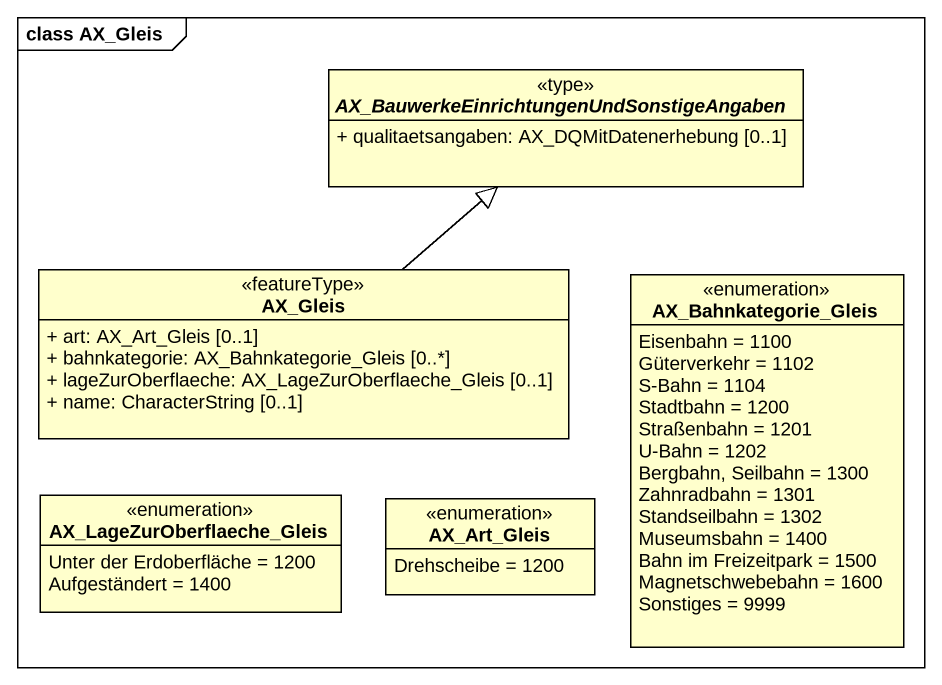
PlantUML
@startuml
mainframe class AX_Gleis
hide circle
hide empty members
skinparam classAttributeIconSize 0
abstract class "AX_BauwerkeEinrichtungenUndSonstigeAngaben" as AX_BauwerkeEinrichtungenUndS <<type>> {
  + qualitaetsangaben: AX_DQMitDatenerhebung [0..1]
}
class AX_Gleis <<featureType>> {
  + art: AX_Art_Gleis [0..1]
  + bahnkategorie: AX_Bahnkategorie_Gleis [0..*]
  + lageZurOberflaeche: AX_LageZurOberflaeche_Gleis [0..1]
  + name: CharacterString [0..1]
}
enum AX_Bahnkategorie_Gleis {
  Eisenbahn = 1100
  Güterverkehr = 1102
  S-Bahn = 1104
  Stadtbahn = 1200
  Straßenbahn = 1201
  U-Bahn = 1202
  Bergbahn, Seilbahn = 1300
  Zahnradbahn = 1301
  Standseilbahn = 1302
  Museumsbahn = 1400
  Bahn im Freizeitpark = 1500
  Magnetschwebebahn = 1600
  Sonstiges = 9999
}
enum AX_LageZurOberflaeche_Gleis {
  Unter der Erdoberfläche = 1200
  Aufgeständert = 1400
}
enum AX_Art_Gleis {
  Drehscheibe = 1200
}
AX_Gleis -up-|> AX_BauwerkeEinrichtungenUndS
@enduml
